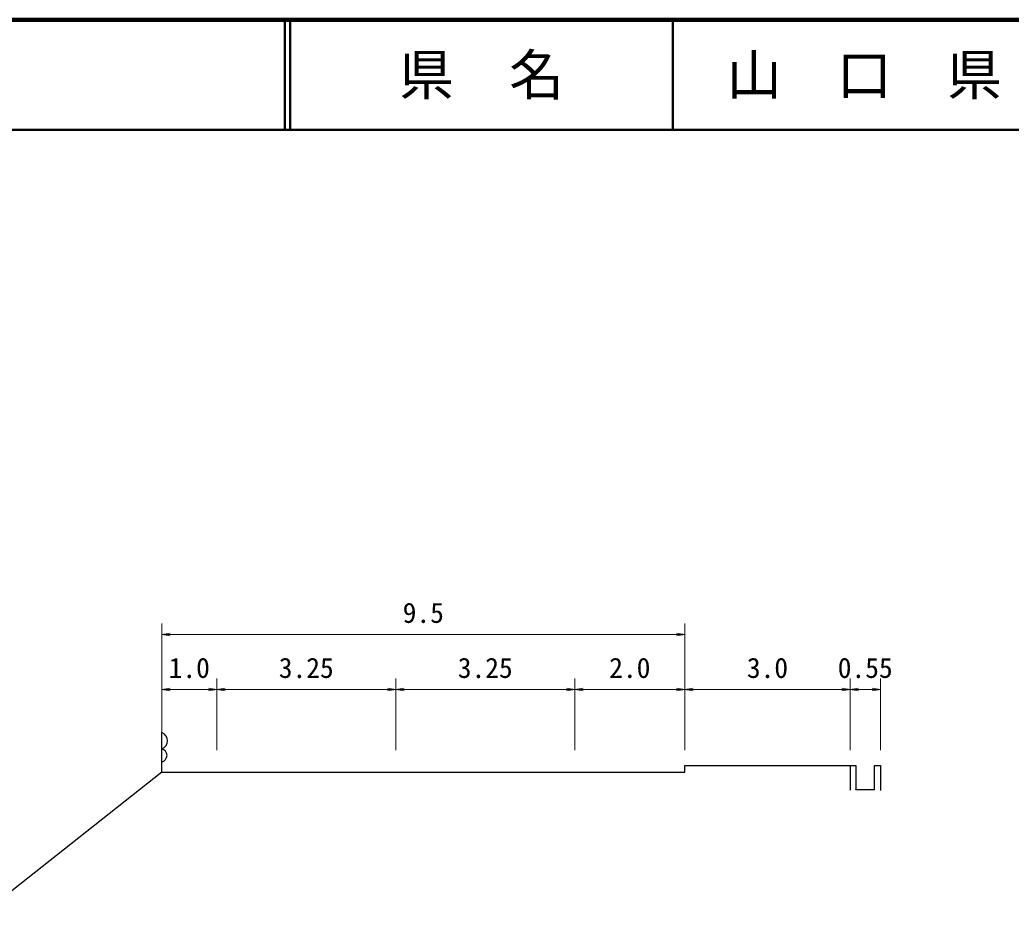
# Model space of a CAD drawing. Units: millimetres on the paper, enlarged 1000 times, with parts at other scales. Extents: x 40000 to 680000, y 20000 to 380000.
# Drawn here: x 273700 to 363711, y 298306 to 380000 of the extents above; entities that cross this region are included whole.
import ezdxf
from ezdxf.enums import TextEntityAlignment as Align

# ---------------------------------------------------------------- set-up
doc = ezdxf.new("R2010")
doc.units = ezdxf.units.MM
doc.header["$LTSCALE"] = 1000
for name, color, linetype, lineweight in [('M-BGD', 7, 'Continuous', 25), ('M-STR-HTXT', 7, 'Continuous', 13), ('M-TTL', 2, 'Continuous', 140), ('M-TTL-LINE', 7, 'Continuous', 50)]:
    doc.layers.add(name, color=color, linetype=linetype, lineweight=lineweight)
doc.layers.add('M-TTL-TXT', color=7, linetype='Continuous')
doc.styles.add('ＭＳ ゴシック', font='')
doc.styles.get('ＭＳ ゴシック').set_extended_font_data('MS Gothic')

# ---------------------------------------------------------------- blocks, each defined once
blk = doc.blocks.new('open_arrow')
at = {"color": 0, "linetype": 'Continuous', "lineweight": -2}
blk.add_lwpolyline([(7.5, 1.25), (0, 0), (7.5, -1.25)], dxfattribs=at)

msp = doc.modelspace()

# ---------------------------------------------------------------- linework, layer by layer
at = {"layer": 'M-BGD'}
for p, q in [((286589, 311669), (286589, 315255)), ((286589, 311669), (269699, 298306)), ((349089, 312252), (349089, 310016)), ((351313, 312252), (351839, 312252)), ((351839, 312252), (351839, 310006))]:
    msp.add_line(p, q, dxfattribs=at)
for points in [[(286589, 311669), (334089, 311669), (334089, 312252), (349616, 312252)], [(349616, 312252), (349616, 310052), (349616, 310076), (351313, 310076), (351313, 312252)]]:
    msp.add_lwpolyline(points, dxfattribs=at)
for centre, radius, start, end in [((286330, 314515), 783, 289.26012, 70.73988), ((286459, 313183), 606, 282.36008, 77.63992)]:
    msp.add_arc(centre, radius, start, end, dxfattribs=at)
at = {"layer": 'M-STR-HTXT'}
for p, q in [((286589, 313669), (286589, 325169)), ((334089, 313669), (334089, 325169)), ((286589, 324169), (334089, 324169)), ((291589, 313669), (291589, 320169)), ((291589, 313669), (291589, 320169)), ((307839, 313669), (307839, 320169)), ((307839, 313669), (307839, 320169)), ((324089, 313669), (324089, 320169)), ((324089, 313669), (324089, 320169)), ((349089, 313669), (349089, 320169)), ((349089, 313669), (349089, 320169)), ((351839, 313669), (351839, 320169)), ((286589, 319169), (291589, 319169)), ((291589, 319169), (307839, 319169)), ((307839, 319169), (324089, 319169)), ((324089, 319169), (334089, 319169)), ((334089, 319169), (349089, 319169)), ((349089, 319169), (351839, 319169))]:
    msp.add_line(p, q, dxfattribs=at)
at = {"layer": 'M-TTL'}
msp.add_line((680000, 380000), (40000, 380000), dxfattribs=at)
at = {"layer": 'M-TTL-LINE'}
for p, q in [((297750, 380000), (297750, 370000)), ((298250, 380000), (298250, 370000)), ((333000, 380000), (333000, 370000)), ((40000, 370000), (680000, 370000))]:
    msp.add_line(p, q, dxfattribs=at)

# ---------------------------------------------------------------- block references
at = {"layer": 'M-STR-HTXT', "xscale": 100, "yscale": 100}
for p in [(286589, 324169), (286589, 319169), (291589, 319169), (307839, 319169), (324089, 319169), (334089, 319169), (349089, 319169)]:
    msp.add_blockref('open_arrow', p, dxfattribs=at)
at = {"layer": 'M-STR-HTXT', "xscale": 100, "yscale": 100, "rotation": 180}
for p in [(334089, 324169), (291589, 319169), (307839, 319169), (324089, 319169), (334089, 319169), (349089, 319169), (351839, 319169)]:
    msp.add_blockref('open_arrow', p, dxfattribs=at)

# ---------------------------------------------------------------- texts
at = {"layer": 'M-STR-HTXT', "style": 'ＭＳ ゴシック'}
for s, p in [('9.5', (308464, 324669)), ('1.0', (287214, 319669)), ('3.25', (297214, 319669)), ('3.25', (313464, 319669)), ('2.0', (327214, 319669)), ('3.0', (339714, 319669)), ('0.55', (347964, 319669))]:
    msp.add_text(s, height=1833, dxfattribs=at).set_placement(p, align=Align.BOTTOM_LEFT)
at = {"layer": 'M-TTL-TXT', "style": 'ＭＳ ゴシック'}
for s, p in [('県\u3000名', (315625, 375000)), ('山\u3000口\u3000県', (350375, 375000))]:
    msp.add_text(s, height=3666, dxfattribs=at).set_placement(p, align=Align.MIDDLE_CENTER)

doc.saveas('drawing.dxf')
